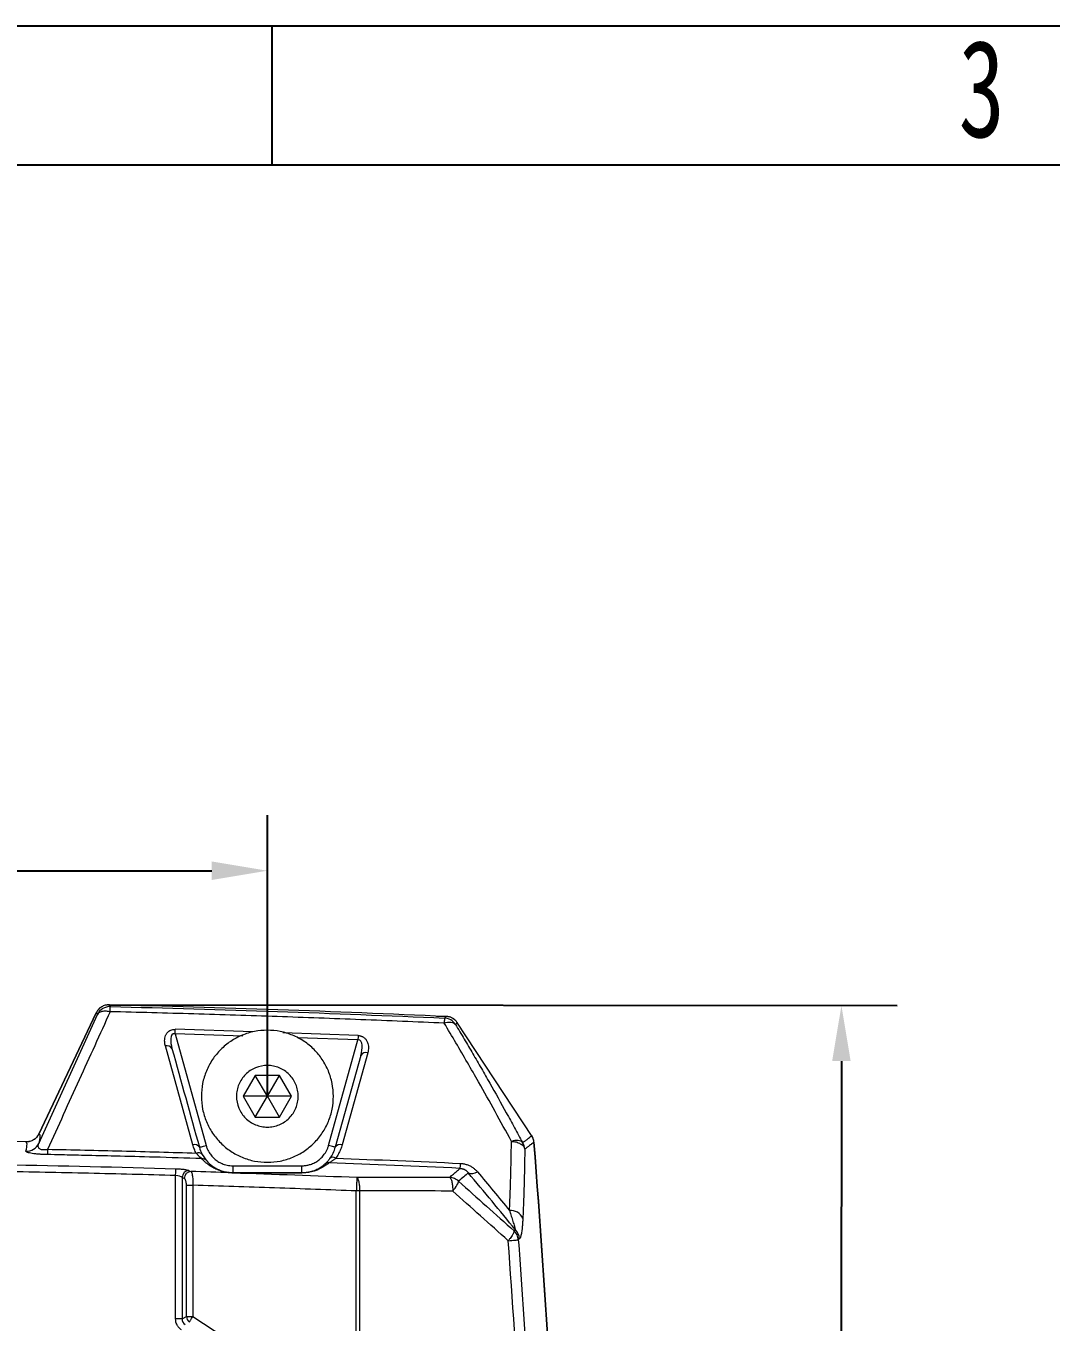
# Model space of a CAD drawing. Header units: millimetres. Extents: x 0 to 594, y 0 to 420.
# Drawn here: x 199.3 to 273.1, y 326.7 to 420 of the extents above; entities that cross this region are included whole.
import ezdxf

# ---------------------------------------------------------------- set-up
doc = ezdxf.new("R2010")
doc.units = ezdxf.units.MM
doc.header["$LTSCALE"] = 2
doc.header["$PDSIZE"] = -1
doc.layers.add('图框', color=7, linetype='Continuous')
doc.styles.add('SLDTEXTSTYLE4', font='TXT', dxfattribs={"width": 0.7})
doc.dimstyles.new('ISO-25', dxfattribs={"dimtxt": 2.5, "dimasz": 2.5, "dimexe": 1.25, "dimexo": 0.625, "dimtad": 1, "dimtxsty": 'Standard', "dimcen": 2.5, "dimadec": 0, "dimazin": 0, "dimtfac": 1, "dimtmove": 0, "dimatfit": 3, "dimfxl": 1, "dimarcsym": 0})

# ---------------------------------------------------------------- blocks, each defined once
blk = doc.blocks.new('*D61')
at = {"color": 0, "lineweight": -2, "transparency": 16777216}
for p, q in [((135.322, 342.982), (135.322, 363.211)), ((216.688, 342.982), (216.688, 363.211)), ((139.322, 359.211), (212.688, 359.211))]:
    blk.add_line(p, q, dxfattribs=at)
at = {"color": 0, "transparency": 16777216}
for points in [[(139.322, 359.878), (139.322, 358.544), (135.322, 359.211)], [(212.688, 359.878), (212.688, 358.544), (216.688, 359.211)]]:
    blk.add_solid(points, dxfattribs=at)
at = {"layer": 'Defpoints', "color": 0, "transparency": 16777216}
for p in [(216.688, 359.211), (135.322, 342.982), (216.688, 342.982)]:
    blk.add_point(p, dxfattribs=at)
at = {"color": 0, "transparency": 16777216, "insert": (176.005, 365.759), "char_height": 6, "attachment_point": 5}
blk.add_mtext('81,37', dxfattribs=at)
blk = doc.blocks.new('*D64')
at = {"color": 0, "lineweight": -2, "transparency": 16777216}
for p, q in [((205.32, 349.563), (261.995, 349.507)), ((257.991, 345.511), (257.916, 269.428)), ((257.829, 180.249), (257.904, 256.332)), ((205.151, 176.3), (261.825, 176.245))]:
    blk.add_line(p, q, dxfattribs=at)
at = {"color": 0, "transparency": 16777216}
for points in [[(257.324, 345.512), (258.657, 345.511), (257.995, 349.511)], [(257.163, 180.25), (258.496, 180.248), (257.825, 176.249)]]:
    blk.add_solid(points, dxfattribs=at)
at = {"layer": 'Defpoints', "color": 0, "transparency": 16777216}
for p in [(205.32, 349.563), (205.151, 176.3), (257.825, 176.249)]:
    blk.add_point(p, dxfattribs=at)
at = {"color": 0, "transparency": 16777216, "insert": (257.91, 262.88), "char_height": 6, "attachment_point": 5}
blk.add_mtext('173,26', dxfattribs=at)

msp = doc.modelspace()

# ---------------------------------------------------------------- linework, layer by layer
at = {"color": 7, "linetype": 'Continuous', "lineweight": 15}
for p, q in [((200.239, 340.266), (204.375, 348.994)), ((204.375, 348.993), (200.239, 340.266)), ((200.244, 339.596), (204.46, 348.866)), ((205.32, 349.563), (205.151, 349.557)), ((205.304, 349.566), (205.995, 349.542)), ((205.313, 349.55), (205.314, 349.548)), ((228.865, 348.752), (229.564, 348.728)), ((235.74, 340.098), (230.327, 348.326)), ((230.359, 348.277), (230.341, 348.262)), ((210.048, 347.484), (212.281, 339.446)), ((221.095, 339.446), (223.205, 347.037)), ((211.327, 339.496), (209.352, 346.6)), ((223.909, 346.106), (222.071, 339.495)), ((223.414, 345.923), (221.577, 339.313)), ((215.822, 344.482), (214.956, 342.982)), ((217.554, 344.482), (215.822, 344.482)), ((216.688, 342.982), (215.822, 344.482)), ((216.688, 342.982), (217.554, 344.482)), ((218.42, 342.982), (217.554, 344.482)), ((214.956, 342.982), (215.822, 341.482)), ((216.688, 342.982), (214.956, 342.982)), ((215.822, 341.482), (216.688, 342.982)), ((217.554, 341.482), (216.688, 342.982)), ((218.42, 342.982), (216.688, 342.982)), ((217.554, 341.482), (218.42, 342.982)), ((215.822, 341.482), (217.554, 341.482)), ((199.331, 339.662), (199.316, 339.694)), ((199.462, 339.702), (199.351, 339.684)), ((214.208, 337.982), (214.208, 337.482)), ((214.208, 337.982), (219.168, 337.982)), ((219.168, 337.482), (219.168, 337.982)), ((210.086, 326.962), (210.086, 337.277)), ((210.556, 337.147), (210.556, 326.962)), ((210.71, 337.075), (210.556, 337.147)), ((214.224, 337.475), (214.202, 337.475)), ((210.862, 327.128), (210.862, 336.577)), ((210.862, 336.577), (211.332, 336.577)), ((211.332, 336.577), (211.332, 327.128)), ((223.089, 189.689), (223.089, 336.168)), ((223.347, 336.168), (223.089, 336.168)), ((223.347, 189.689), (223.347, 336.168)), ((210.556, 326.962), (210.086, 326.962)), ((210.556, 326.962), (210.862, 327.128)), ((210.862, 327.128), (211.332, 327.128)), ((211.332, 327.128), (217.035, 323.406))]:
    msp.add_line(p, q, dxfattribs=at)
at = {"color": 8, "linetype": 'Continuous', "lineweight": 15}
for p, q in [((205.314, 349.548), (205.388, 349.437)), ((229.428, 348.607), (229.55, 348.711)), ((230.341, 348.262), (230.218, 348.157)), ((214.921, 347.318), (210.048, 347.484)), ((215.634, 347.611), (210.057, 347.801)), ((223.217, 347.354), (217.792, 347.538)), ((223.205, 347.037), (218.863, 347.184))]:
    msp.add_line(p, q, dxfattribs=at)
at = {"color": 7, "linetype": 'Continuous', "lineweight": 15, "flags": 128}
for points in [[(210.048, 347.484), (210.049, 347.526), (210.05, 347.569), (210.051, 347.611), (210.052, 347.652), (210.054, 347.692), (210.055, 347.73), (210.056, 347.766), (210.057, 347.801)], [(223.217, 347.354), (223.216, 347.32), (223.215, 347.283), (223.213, 347.245), (223.212, 347.205), (223.21, 347.164), (223.208, 347.122), (223.207, 347.08), (223.205, 347.037)], [(211.8, 339.313), (211.809, 339.315), (211.836, 339.323), (211.881, 339.335), (211.941, 339.352), (212.014, 339.372), (212.097, 339.395), (212.187, 339.42), (212.281, 339.446)], [(221.577, 339.313), (221.568, 339.315), (221.54, 339.323), (221.496, 339.335), (221.436, 339.352), (221.363, 339.372), (221.28, 339.395), (221.189, 339.42), (221.095, 339.446)], [(210.086, 337.277), (210.089, 337.365), (210.091, 337.45), (210.093, 337.53), (210.095, 337.602), (210.097, 337.664), (210.099, 337.714), (210.1, 337.75), (210.1, 337.771)], [(230.56, 338.155), (230.557, 338.083), (230.554, 338.018), (230.551, 337.96), (230.549, 337.91), (230.547, 337.868), (230.545, 337.835), (230.544, 337.811), (230.544, 337.795)]]:
    msp.add_lwpolyline(points, dxfattribs=at)
at = {"color": 7, "linetype": 'Continuous', "lineweight": 15}
for centre, radius, start, end in [((209.478, 346.223), 0.398, 29.27994, 108.4058), ((223.77, 345.721), 0.409, 70.12897, 150.46448), ((199.344, 340.026), 0.998, 268.68339, 334.44476), ((211.453, 339.118), 0.398, 29.28258, 108.36163), ((221.932, 339.111), 0.408, 70.15317, 150.47481), ((235.269, 338.425), 34.412, 178.79878, 179.3979), ((211.741, 338.555), 0.359, 41.97942, 117.10232), ((221.412, 338.245), 0.346, 56.06732, 130.08128), ((211.071, 337.126), 0.515, 93.40687, 177.67381), ((211.957, 338.011), 0.492, 41.26727, 89.00211), ((221.102, 337.701), 0.49, 86.98084, 130.23524), ((211.225, 337.053), 0.516, 93.44238, 177.60357), ((214.067, 337.469), 0.0174, 91.23899, 138.4272), ((214.188, 337.465), 0.0174, 37.98677, 85.03737), ((214.207, 337.457), 0.0247, 46.93431, 87.58147), ((219.168, 337.45), 0.0317, 53.7669, 88.57981), ((231.398, 338.18), 0.752, 250.25, 302.55442), ((234.181, 333.787), 0.981, 25.10178, 94.02038), ((233.828, 332.645), 1.014, 5.13673, 45.62199)]:
    msp.add_arc(centre, radius, start, end, dxfattribs=at)
for points, knots in [([(205.379, 349.07), (204.635, 347.435), (203.13, 344.127), (201.626, 340.819), (200.865, 339.146)], [0, 0, 0, 0, 0.49437, 1, 1, 1, 1]), ([(205.164, 349.548), (205.115, 349.544), (204.97, 349.533), (204.748, 349.425), (204.52, 349.244), (204.424, 349.077), (204.375, 348.993)], [0, 0, 0, 0, 0.1459, 0.430501, 0.71518, 1, 1, 1, 1]), ([(204.46, 348.866), (204.458, 348.88), (204.455, 348.906), (204.445, 348.938), (204.433, 348.963), (204.417, 348.98), (204.398, 348.991), (204.383, 348.993), (204.375, 348.993)], [0, 0, 0, 0, 0.166719, 0.333404, 0.500066, 0.666713, 0.833354, 1, 1, 1, 1]), ([(205.388, 349.437), (205.206, 349.441), (205.007, 349.392), (204.671, 349.185), (204.538, 349.03), (204.46, 348.866)], [0, 0, 0, 0, 0.5, 0.5, 1, 1, 1, 1]), ([(204.46, 348.866), (204.487, 348.92), (204.53, 348.97), (204.647, 349.053), (204.722, 349.084), (204.892, 349.123), (204.988, 349.129), (205.184, 349.117), (205.284, 349.098), (205.379, 349.072)], [0, 0, 0, 0, 0.25, 0.25, 0.5, 0.5, 0.75, 0.75, 1, 1, 1, 1]), ([(205.304, 349.566), (205.208, 349.56), (205.015, 349.549), (204.751, 349.427), (204.559, 349.282), (204.486, 349.163), (204.464, 349.126)], [0, 0, 0, 0, 0.289923, 0.579381, 0.869462, 1, 1, 1, 1]), ([(229.551, 348.725), (225.514, 348.895), (217.438, 349.236), (209.357, 349.453), (205.315, 349.562)], [0, 0, 0, 0, 0.499746, 1, 1, 1, 1]), ([(205.379, 349.072), (205.381, 349.177), (205.384, 349.269), (205.387, 349.396), (205.388, 349.431), (205.388, 349.437)], [0, 0, 0, 0, 0.5, 0.5, 1, 1, 1, 1]), ([(229.412, 348.241), (228.411, 348.285), (226.409, 348.372), (223.405, 348.493), (220.401, 348.607), (216.397, 348.75), (211.39, 348.912), (207.383, 349.017), (205.379, 349.07)], [0, 0, 0, 0, 0.125003, 0.250007, 0.375008, 0.5, 0.749885, 1, 1, 1, 1]), ([(229.428, 348.607), (229.428, 348.601), (229.427, 348.567), (229.421, 348.439), (229.417, 348.348), (229.412, 348.242)], [0, 0, 0, 0, 0.5, 0.5, 1, 1, 1, 1]), ([(229.412, 348.242), (229.575, 348.299), (229.751, 348.326), (230.042, 348.295), (230.155, 348.237), (230.218, 348.157)], [0, 0, 0, 0, 0.5, 0.5, 1, 1, 1, 1]), ([(234.249, 339.739), (233.86, 340.452), (233.082, 341.879), (232.028, 343.771), (231.082, 345.418), (230.257, 346.829), (229.695, 347.769), (229.412, 348.241)], [0, 0, 0, 0, 0.250002, 0.5, 0.665325, 0.831991, 1, 1, 1, 1]), ([(230.218, 348.157), (230.135, 348.284), (230.016, 348.398), (229.738, 348.556), (229.58, 348.6), (229.428, 348.607)], [0, 0, 0, 0, 0.5, 0.5, 1, 1, 1, 1]), ([(230.355, 348.278), (230.337, 348.304), (230.301, 348.356), (230.238, 348.426), (230.17, 348.491), (230.095, 348.548), (229.997, 348.61), (229.873, 348.669), (229.721, 348.714), (229.616, 348.723), (229.564, 348.728)], [0, 0, 0, 0, 0.1003791, 0.1996498, 0.2987088, 0.3984582, 0.4997818, 0.666566, 0.8318804, 1, 1, 1, 1]), ([(230.357, 348.276), (230.31, 348.338), (230.214, 348.463), (230.02, 348.603), (229.8, 348.699), (229.643, 348.716), (229.566, 348.725)], [0, 0, 0, 0, 0.246488, 0.500005, 0.753525, 1, 1, 1, 1]), ([(230.218, 348.157), (230.429, 347.804), (230.851, 347.099), (231.473, 346.04), (232.086, 344.983), (232.894, 343.569), (233.686, 342.151), (234.465, 340.722), (234.855, 340.007), (235.049, 339.649)], [0, 0, 0, 0, 0.125654, 0.250876, 0.375659, 0.499999, 0.749997, 0.875076, 1, 1, 1, 1]), ([(209.352, 346.597), (209.341, 346.639), (209.32, 346.723), (209.302, 346.849), (209.294, 346.997), (209.307, 347.164), (209.358, 347.352), (209.449, 347.526), (209.584, 347.661), (209.736, 347.747), (209.865, 347.783), (209.974, 347.797), (210.029, 347.797), (210.057, 347.797)], [0, 0, 0, 0, 0.085587, 0.168444, 0.248979, 0.378222, 0.498204, 0.629859, 0.748055, 0.832791, 0.915723, 0.9575, 1, 1, 1, 1]), ([(210.048, 347.484), (209.852, 347.54), (209.754, 347.359), (209.715, 346.917), (209.757, 346.661), (209.825, 346.417)], [0, 0, 0, 0, 0.5, 0.5, 1, 1, 1, 1]), ([(211.938, 342.982), (211.938, 343.296), (211.969, 343.604), (212.09, 344.211), (212.181, 344.513), (212.419, 345.088), (212.565, 345.361), (212.91, 345.877), (213.111, 346.122), (213.549, 346.56), (213.788, 346.757), (214.307, 347.104), (214.584, 347.252), (215.155, 347.488), (215.455, 347.58), (216.068, 347.702), (216.376, 347.732), (216.996, 347.732), (217.31, 347.701), (217.919, 347.58), (218.216, 347.491), (218.791, 347.253), (219.069, 347.104), (219.584, 346.76), (219.824, 346.564), (220.267, 346.121), (220.464, 345.88), (220.808, 345.366), (220.957, 345.089), (221.196, 344.513), (221.285, 344.217), (221.407, 343.608), (221.438, 343.294), (221.438, 342.674), (221.408, 342.366), (221.287, 341.753), (221.196, 341.453), (220.96, 340.881), (220.813, 340.606), (220.466, 340.085), (220.269, 339.846), (219.832, 339.407), (219.588, 339.207), (219.071, 338.861), (218.798, 338.715), (218.224, 338.476), (217.922, 338.385), (217.315, 338.263), (217.006, 338.232), (216.38, 338.232), (216.07, 338.262), (215.463, 338.382), (215.162, 338.473), (214.586, 338.711), (214.313, 338.857), (213.796, 339.201), (213.552, 339.401), (213.113, 339.84), (212.916, 340.079), (212.569, 340.597), (212.421, 340.874), (212.183, 341.445), (212.092, 341.743), (211.969, 342.358), (211.938, 342.668), (211.938, 342.982)], [0, 0, 0, 0, 0.03125, 0.03125, 0.0625, 0.0625, 0.09375, 0.09375, 0.125, 0.125, 0.15625, 0.15625, 0.1875, 0.1875, 0.21875, 0.21875, 0.25, 0.25, 0.28125, 0.28125, 0.3125, 0.3125, 0.34375, 0.34375, 0.375, 0.375, 0.40625, 0.40625, 0.4375, 0.4375, 0.46875, 0.46875, 0.5, 0.5, 0.53125, 0.53125, 0.5625, 0.5625, 0.59375, 0.59375, 0.625, 0.625, 0.65625, 0.65625, 0.6875, 0.6875, 0.71875, 0.71875, 0.75, 0.75, 0.78125, 0.78125, 0.8125, 0.8125, 0.84375, 0.84375, 0.875, 0.875, 0.90625, 0.90625, 0.9375, 0.9375, 0.96875, 0.96875, 1, 1, 1, 1]), ([(223.414, 345.923), (223.482, 346.167), (223.523, 346.424), (223.487, 346.873), (223.395, 347.07), (223.205, 347.037)], [0, 0, 0, 0, 0.5, 0.5, 1, 1, 1, 1]), ([(223.217, 347.351), (223.245, 347.35), (223.3, 347.346), (223.38, 347.331), (223.456, 347.308), (223.528, 347.277), (223.596, 347.239), (223.696, 347.167), (223.811, 347.043), (223.901, 346.865), (223.952, 346.674), (223.967, 346.484), (223.954, 346.291), (223.924, 346.167), (223.908, 346.103)], [0, 0, 0, 0, 0.042307, 0.083479, 0.124224, 0.165268, 0.207322, 0.251049, 0.369592, 0.500987, 0.621371, 0.750162, 0.872948, 1, 1, 1, 1]), ([(214.468, 342.982), (214.468, 343.129), (214.483, 343.273), (214.539, 343.557), (214.582, 343.698), (214.693, 343.966), (214.761, 344.094), (214.922, 344.335), (215.016, 344.449), (215.324, 344.757), (215.571, 344.922), (216.105, 345.144), (216.398, 345.202), (216.832, 345.202), (216.979, 345.188), (217.264, 345.131), (217.402, 345.089), (217.671, 344.978), (217.801, 344.909), (218.041, 344.748), (218.154, 344.656), (218.361, 344.449), (218.453, 344.337), (218.614, 344.096), (218.683, 343.967), (218.795, 343.698), (218.837, 343.559), (218.894, 343.275), (218.908, 343.128), (218.908, 342.838), (218.894, 342.694), (218.838, 342.408), (218.795, 342.267), (218.629, 341.867), (218.464, 341.619), (218.157, 341.311), (218.043, 341.217), (217.802, 341.056), (217.674, 340.988), (217.406, 340.876), (217.265, 340.833), (216.981, 340.777), (216.837, 340.762), (216.544, 340.762), (216.399, 340.776), (216.116, 340.832), (215.975, 340.875), (215.706, 340.986), (215.578, 341.054), (215.337, 341.215), (215.222, 341.309), (215.017, 341.513), (214.925, 341.625), (214.763, 341.867), (214.694, 341.997), (214.527, 342.397), (214.468, 342.689), (214.468, 342.982)], [0, 0, 0, 0, 0.03125, 0.03125, 0.0625, 0.0625, 0.09375, 0.09375, 0.125, 0.125, 0.1875, 0.1875, 0.25, 0.25, 0.28125, 0.28125, 0.3125, 0.3125, 0.34375, 0.34375, 0.375, 0.375, 0.40625, 0.40625, 0.4375, 0.4375, 0.46875, 0.46875, 0.5, 0.5, 0.53125, 0.53125, 0.5625, 0.5625, 0.625, 0.625, 0.65625, 0.65625, 0.6875, 0.6875, 0.71875, 0.71875, 0.75, 0.75, 0.78125, 0.78125, 0.8125, 0.8125, 0.84375, 0.84375, 0.875, 0.875, 0.90625, 0.90625, 0.9375, 0.9375, 1, 1, 1, 1]), ([(200.185, 340.185), (200.153, 340.13), (200.071, 339.994), (199.867, 339.834), (199.604, 339.713), (199.413, 339.701), (199.317, 339.695)], [0, 0, 0, 0, 0.180957, 0.454171, 0.727234, 1, 1, 1, 1]), ([(200.239, 340.266), (200.191, 340.182), (200.094, 340.016), (199.867, 339.835), (199.649, 339.728), (199.508, 339.716), (199.461, 339.712)], [0, 0, 0, 0, 0.287493, 0.573824, 0.860286, 1, 1, 1, 1]), ([(200.865, 339.146), (200.839, 339.141), (200.756, 339.126), (200.626, 339.115), (200.493, 339.124), (200.386, 339.15), (200.304, 339.194), (200.249, 339.249), (200.214, 339.312), (200.189, 339.426), (200.221, 339.524), (200.244, 339.596)], [0, 0, 0, 0, 0.0438761, 0.1438928, 0.213893, 0.2872865, 0.3824489, 0.4743048, 0.5724719, 0.6838992, 1, 1, 1, 1]), ([(200.239, 340.266), (200.248, 340.265), (200.265, 340.263), (200.285, 340.248), (200.301, 340.225), (200.312, 340.192), (200.319, 340.15), (200.322, 340.099), (200.32, 340.038), (200.314, 339.969), (200.303, 339.89), (200.288, 339.801), (200.269, 339.704), (200.253, 339.632), (200.244, 339.596)], [0, 0, 0, 0, 0.0834002, 0.1667666, 0.2501057, 0.3334239, 0.4167279, 0.500024, 0.5833187, 0.6666187, 0.7499303, 0.83326, 0.9166144, 1, 1, 1, 1]), ([(211.577, 338.87), (211.552, 338.92), (211.5, 339.02), (211.433, 339.174), (211.374, 339.331), (211.343, 339.438), (211.327, 339.491)], [0, 0, 0, 0, 0.24697, 0.495598, 0.746431, 1, 1, 1, 1]), ([(222.071, 339.493), (222.054, 339.435), (222.02, 339.321), (221.956, 339.153), (221.884, 338.99), (221.801, 338.832), (221.709, 338.678), (221.64, 338.579), (221.605, 338.529)], [0, 0, 0, 0, 0.171262, 0.340146, 0.507047, 0.672374, 0.836549, 1, 1, 1, 1]), ([(234.113, 334.766), (234.13, 335.18), (234.164, 336.008), (234.203, 337.251), (234.233, 338.495), (234.243, 339.324), (234.249, 339.739)], [0, 0, 0, 0, 0.249976, 0.499962, 0.749966, 1, 1, 1, 1]), ([(235.049, 339.649), (234.981, 339.724), (234.867, 339.779), (234.579, 339.811), (234.408, 339.788), (234.249, 339.739)], [0, 0, 0, 0, 0.5, 0.5, 1, 1, 1, 1]), ([(234.249, 339.739), (234.357, 339.736), (234.471, 339.721), (234.692, 339.665), (234.798, 339.624), (234.98, 339.518), (235.055, 339.455), (235.163, 339.32), (235.195, 339.25), (235.209, 339.182)], [0, 0, 0, 0, 0.25, 0.25, 0.5, 0.5, 0.75, 0.75, 1, 1, 1, 1]), ([(235.049, 339.649), (235.064, 339.658), (235.098, 339.677), (235.15, 339.712), (235.211, 339.758), (235.275, 339.809), (235.34, 339.86), (235.438, 339.937), (235.536, 340.014), (235.62, 340.08), (235.671, 340.119), (235.702, 340.144), (235.706, 340.147), (235.707, 340.148)], [0, 0, 0, 0, 0.0346348, 0.0763069, 0.1250209, 0.1875085, 0.2500196, 0.3141375, 0.5000215, 0.6267176, 0.752382, 0.8768695, 1, 1, 1, 1]), ([(235.869, 339.675), (235.868, 339.675), (235.867, 339.674), (235.857, 339.666), (235.841, 339.654), (235.817, 339.635), (235.787, 339.612), (235.75, 339.583), (235.695, 339.541), (235.615, 339.479), (235.521, 339.406), (235.436, 339.34), (235.362, 339.282), (235.286, 339.226), (235.231, 339.194), (235.209, 339.182)], [0, 0, 0, 0, 0.071355, 0.142734, 0.214138, 0.285565, 0.357016, 0.42849, 0.499987, 0.624978, 0.749987, 0.810761, 0.874984, 0.949338, 1, 1, 1, 1]), ([(235.87, 339.673), (235.867, 339.707), (235.859, 339.774), (235.836, 339.872), (235.804, 339.967), (235.762, 340.059), (235.726, 340.117), (235.708, 340.146)], [0, 0, 0, 0, 0.202069, 0.401023, 0.598934, 0.797903, 1, 1, 1, 1]), ([(200.859, 338.786), (200.818, 338.787), (200.736, 338.789), (200.615, 338.793), (200.498, 338.798), (200.385, 338.804), (200.275, 338.811), (200.1, 338.824), (199.874, 338.847), (199.651, 338.882), (199.486, 338.919), (199.383, 338.956), (199.324, 338.993), (199.322, 339.016), (199.321, 339.028)], [0, 0, 0, 0, 0.0431458, 0.085328, 0.1268453, 0.1680106, 0.2091452, 0.2505707, 0.3729065, 0.5006684, 0.6215603, 0.7503036, 0.872095, 1, 1, 1, 1]), ([(211.966, 338.502), (210.828, 338.536), (208.752, 338.597), (205.934, 338.67), (203.713, 338.724), (202.087, 338.76), (201.202, 338.779), (200.859, 338.786)], [0, 0, 0, 0, 0.307332, 0.560985, 0.760975, 0.907311, 1, 1, 1, 1]), ([(211.578, 338.874), (210.685, 338.901), (208.9, 338.953), (206.222, 339.023), (203.543, 339.088), (201.758, 339.127), (200.865, 339.146)], [0, 0, 0, 0, 0.249994, 0.5, 0.749974, 1, 1, 1, 1]), ([(211.966, 338.503), (211.961, 338.506), (211.952, 338.513), (211.928, 338.531), (211.897, 338.557), (211.857, 338.59), (211.811, 338.631), (211.757, 338.681), (211.689, 338.748), (211.627, 338.815), (211.588, 338.863), (211.578, 338.874)], [0, 0, 0, 0, 0.0848204, 0.1768558, 0.2766527, 0.3845487, 0.500706, 0.6121898, 0.7501842, 0.9368483, 1, 1, 1, 1]), ([(212.281, 339.446), (212.293, 339.406), (212.317, 339.325), (212.363, 339.207), (212.415, 339.092), (212.475, 338.981), (212.578, 338.815), (212.743, 338.606), (212.992, 338.382), (213.275, 338.202), (213.546, 338.088), (213.789, 338.023), (213.997, 337.988), (214.138, 337.984), (214.208, 337.982)], [0, 0, 0, 0, 0.048836, 0.097395, 0.145872, 0.194463, 0.243363, 0.371597, 0.500034, 0.628268, 0.756706, 0.837911, 0.918706, 1, 1, 1, 1]), ([(219.168, 337.982), (219.211, 337.983), (219.295, 337.984), (219.421, 337.997), (219.545, 338.016), (219.669, 338.044), (219.856, 338.099), (220.102, 338.202), (220.384, 338.382), (220.633, 338.606), (220.816, 338.837), (220.944, 339.053), (221.033, 339.245), (221.074, 339.379), (221.095, 339.446)], [0, 0, 0, 0, 0.048836, 0.097395, 0.145872, 0.194463, 0.243363, 0.371597, 0.500034, 0.628268, 0.756706, 0.837911, 0.918706, 1, 1, 1, 1]), ([(235.209, 339.182), (235.203, 338.759), (235.191, 337.92), (235.161, 336.668), (235.121, 335.43), (235.086, 334.611), (235.069, 334.203)], [0, 0, 0, 0, 0.2543571, 0.5058125, 0.7543616, 1, 1, 1, 1]), ([(210.1, 337.771), (210.134, 337.77), (210.203, 337.768), (210.304, 337.762), (210.419, 337.754), (210.546, 337.743), (210.678, 337.727), (210.796, 337.708), (210.897, 337.687), (210.982, 337.665), (211.021, 337.649), (211.04, 337.641)], [0, 0, 0, 0, 0.08325, 0.166258, 0.249924, 0.374313, 0.499687, 0.624, 0.749416, 0.874498, 1, 1, 1, 1]), ([(214.054, 337.48), (214.03, 337.482), (213.982, 337.485), (213.912, 337.491), (213.843, 337.499), (213.777, 337.507), (213.712, 337.518), (213.619, 337.535), (213.5, 337.562), (213.335, 337.608), (213.154, 337.671), (212.984, 337.742), (212.834, 337.816), (212.665, 337.909), (212.495, 338.022), (212.324, 338.152), (212.185, 338.273), (212.065, 338.391), (212, 338.464), (211.966, 338.502)], [0, 0, 0, 0, 0.009572, 0.019272, 0.02924, 0.039606, 0.050488, 0.061985, 0.090367, 0.126283, 0.183761, 0.251494, 0.311925, 0.376576, 0.501473, 0.621912, 0.750564, 0.868436, 1, 1, 1, 1]), ([(212.327, 338.335), (212.43, 338.218), (212.559, 338.086), (212.87, 337.866), (212.993, 337.788), (213.257, 337.668), (213.357, 337.627), (213.626, 337.547), (213.788, 337.502), (214.066, 337.486)], [0, 0, 0, 0, 0.5, 0.5, 0.75, 0.75, 0.875, 0.875, 1, 1, 1, 1]), ([(219.168, 337.482), (219.398, 337.482), (219.541, 337.507), (219.781, 337.555), (219.872, 337.582), (220.117, 337.663), (220.235, 337.718), (220.54, 337.879), (220.675, 337.982), (220.785, 338.075)], [0, 0, 0, 0, 0.125, 0.125, 0.25, 0.25, 0.5, 0.5, 1, 1, 1, 1]), ([(221.127, 338.19), (221.103, 338.17), (221.056, 338.131), (220.98, 338.072), (220.884, 338.001), (220.76, 337.92), (220.591, 337.824), (220.427, 337.742), (220.267, 337.677), (220.127, 337.626), (219.971, 337.579), (219.807, 337.54), (219.66, 337.512), (219.541, 337.495), (219.425, 337.484), (219.309, 337.477), (219.227, 337.476), (219.186, 337.476)], [0, 0, 0, 0, 0.089112, 0.17225, 0.24943, 0.378011, 0.498488, 0.623385, 0.688015, 0.748477, 0.81594, 0.873581, 0.908991, 0.937613, 0.95999, 0.980542, 1, 1, 1, 1]), ([(221.189, 338.51), (221.172, 338.487), (221.136, 338.44), (221.084, 338.376), (221.032, 338.316), (220.982, 338.262), (220.925, 338.204), (220.867, 338.148), (220.813, 338.099), (220.795, 338.083), (220.785, 338.075)], [0, 0, 0, 0, 0.09652, 0.195153, 0.295519, 0.397278, 0.500151, 0.664032, 0.83026, 1, 1, 1, 1]), ([(221.605, 338.532), (221.581, 338.511), (221.533, 338.467), (221.46, 338.409), (221.388, 338.356), (221.317, 338.306), (221.249, 338.262), (221.193, 338.227), (221.15, 338.203), (221.135, 338.194), (221.127, 338.19)], [0, 0, 0, 0, 0.124278, 0.250412, 0.378665, 0.500313, 0.64613, 0.777485, 0.895033, 1, 1, 1, 1]), ([(229.81, 337.15), (229.856, 337.19), (229.948, 337.271), (230.079, 337.386), (230.204, 337.496), (230.323, 337.601), (230.437, 337.702), (230.508, 337.764), (230.544, 337.795)], [0, 0, 0, 0, 0.166847, 0.333617, 0.500313, 0.66694, 0.833501, 1, 1, 1, 1]), ([(230.544, 337.795), (230.567, 337.794), (230.614, 337.791), (230.682, 337.78), (230.748, 337.763), (230.81, 337.741), (230.869, 337.714), (230.92, 337.685), (230.984, 337.642), (231.049, 337.587), (231.106, 337.525), (231.133, 337.487), (231.144, 337.473)], [0, 0, 0, 0, 0.0837052, 0.1652285, 0.2463614, 0.3286104, 0.4131408, 0.5007747, 0.5711646, 0.7503252, 0.9023416, 1, 1, 1, 1]), ([(230.56, 338.155), (230.602, 338.152), (230.685, 338.146), (230.809, 338.127), (230.929, 338.101), (231.047, 338.065), (231.162, 338.021), (231.307, 337.954), (231.473, 337.854), (231.652, 337.712), (231.751, 337.602), (231.802, 337.546)], [0, 0, 0, 0, 0.083346, 0.165797, 0.248026, 0.330711, 0.414517, 0.500086, 0.660802, 0.826338, 1, 1, 1, 1]), ([(210.086, 337.277), (209.042, 337.306), (206.955, 337.364), (203.823, 337.441), (200.691, 337.511), (198.603, 337.551), (197.559, 337.57)], [0, 0, 0, 0, 0.2499605, 0.4999462, 0.7499588, 1, 1, 1, 1]), ([(210.862, 336.577), (210.862, 336.597), (210.862, 336.637), (210.858, 336.697), (210.85, 336.764), (210.837, 336.836), (210.818, 336.908), (210.795, 336.97), (210.769, 337.019), (210.74, 337.056), (210.72, 337.069), (210.709, 337.075)], [0, 0, 0, 0, 0.082671, 0.16558, 0.250072, 0.373044, 0.499958, 0.622967, 0.749896, 0.873947, 1, 1, 1, 1]), ([(211.194, 337.568), (211.199, 337.563), (211.209, 337.552), (211.223, 337.527), (211.238, 337.494), (211.257, 337.441), (211.278, 337.357), (211.299, 337.23), (211.316, 337.081), (211.327, 336.915), (211.333, 336.745), (211.333, 336.632), (211.332, 336.577)], [0, 0, 0, 0, 0.060268, 0.122175, 0.185555, 0.250213, 0.373861, 0.500103, 0.632106, 0.760549, 0.88363, 1, 1, 1, 1]), ([(214.202, 337.475), (214.186, 337.475), (214.153, 337.475), (214.102, 337.477), (214.07, 337.479), (214.054, 337.48)], [0, 0, 0, 0, 0.335813, 0.664757, 1, 1, 1, 1]), ([(219.186, 337.476), (218.862, 337.476), (218.211, 337.476), (217.228, 337.476), (216.235, 337.476), (215.233, 337.475), (214.561, 337.475), (214.224, 337.475)], [0, 0, 0, 0, 0.196796, 0.395184, 0.595174, 0.796776, 1, 1, 1, 1]), ([(223.128, 337.155), (223.127, 337.138), (223.126, 337.102), (223.121, 336.988), (223.118, 336.909), (223.111, 336.723), (223.106, 336.615), (223.097, 336.391), (223.093, 336.276), (223.089, 336.168)], [0, 0, 0, 0, 0.25, 0.25, 0.5, 0.5, 0.75, 0.75, 1, 1, 1, 1]), ([(223.347, 336.168), (223.347, 336.276), (223.342, 336.391), (223.321, 336.614), (223.305, 336.722), (223.263, 336.908), (223.238, 336.986), (223.184, 337.101), (223.155, 337.137), (223.128, 337.155)], [0, 0, 0, 0, 0.25, 0.25, 0.5, 0.5, 0.75, 0.75, 1, 1, 1, 1]), ([(229.81, 337.15), (229.838, 337.133), (229.866, 337.098), (229.92, 336.984), (229.945, 336.906), (229.985, 336.719), (230.001, 336.61), (230.021, 336.386), (230.025, 336.27), (230.024, 336.162)], [0, 0, 0, 0, 0.25, 0.25, 0.5, 0.5, 0.75, 0.75, 1, 1, 1, 1]), ([(230.447, 336.863), (230.363, 336.945), (230.263, 337.014), (230.043, 337.113), (229.925, 337.142), (229.81, 337.15)], [0, 0, 0, 0, 0.5, 0.5, 1, 1, 1, 1]), ([(230.024, 336.162), (230.141, 336.303), (230.255, 336.457), (230.409, 336.712), (230.447, 336.81), (230.447, 336.863)], [0, 0, 0, 0, 0.5, 0.5, 1, 1, 1, 1]), ([(231.802, 337.546), (232.191, 337.083), (232.967, 336.16), (233.731, 335.23), (234.113, 334.766)], [0, 0, 0, 0, 0.500995, 1, 1, 1, 1]), ([(223.089, 336.168), (222.109, 336.206), (220.15, 336.283), (217.21, 336.388), (214.271, 336.487), (212.312, 336.547), (211.332, 336.577)], [0, 0, 0, 0, 0.250045, 0.500059, 0.750043, 1, 1, 1, 1]), ([(230.024, 336.162), (228.911, 336.167), (226.686, 336.177), (224.46, 336.171), (223.347, 336.168)], [0, 0, 0, 0, 0.500079, 1, 1, 1, 1]), ([(234.019, 332.589), (233.353, 333.186), (232.022, 334.379), (230.689, 335.568), (230.024, 336.162)], [0, 0, 0, 0, 0.501003, 1, 1, 1, 1]), ([(234.113, 334.766), (234.135, 334.695), (234.178, 334.555), (234.241, 334.354), (234.301, 334.161), (234.358, 333.975), (234.412, 333.798), (234.456, 333.649), (234.491, 333.53), (234.518, 333.438), (234.531, 333.392), (234.538, 333.37)], [0, 0, 0, 0, 0.127414, 0.253144, 0.377146, 0.499424, 0.625511, 0.748866, 0.836556, 0.920469, 1, 1, 1, 1]), ([(235.069, 334.203), (235.066, 334.143), (235.06, 334.023), (235.05, 333.852), (235.038, 333.692), (235.025, 333.542), (235.01, 333.402), (234.991, 333.254), (234.967, 333.104), (234.939, 332.963), (234.908, 332.855), (234.875, 332.775), (234.851, 332.749), (234.839, 332.735)], [0, 0, 0, 0, 0.0873067, 0.1725932, 0.2560033, 0.3376906, 0.4178187, 0.4965609, 0.6099232, 0.7160417, 0.815738, 0.9100013, 1, 1, 1, 1]), ([(234.444, 333.292), (234.443, 333.282), (234.443, 333.263), (234.434, 333.226), (234.419, 333.183), (234.397, 333.134), (234.368, 333.078), (234.323, 333), (234.254, 332.895), (234.151, 332.751), (234.065, 332.645), (234.019, 332.589)], [0, 0, 0, 0, 0.081168, 0.161742, 0.242924, 0.32581, 0.411349, 0.50032, 0.647611, 0.813838, 1, 1, 1, 1]), ([(234.745, 332.658), (234.734, 332.774), (234.703, 332.892), (234.599, 333.11), (234.527, 333.21), (234.444, 333.292)], [0, 0, 0, 0, 0.5, 0.5, 1, 1, 1, 1]), ([(234.019, 332.589), (234.193, 332.603), (234.369, 332.617), (234.632, 332.643), (234.716, 332.652), (234.745, 332.658)], [0, 0, 0, 0, 0.5, 0.5, 1, 1, 1, 1]), ([(234.745, 332.658), (234.814, 331.705), (234.953, 329.799), (235.15, 326.939), (235.34, 324.079), (235.52, 321.219), (235.692, 318.358), (235.855, 315.498), (236.009, 312.637), (236.155, 309.777), (236.245, 307.869), (236.29, 306.916)], [0, 0, 0, 0, 0.111173, 0.222334, 0.333482, 0.444616, 0.555732, 0.666831, 0.777909, 0.888966, 1, 1, 1, 1]), ([(210.512, 326.175), (210.486, 326.193), (210.435, 326.229), (210.365, 326.291), (210.302, 326.359), (210.246, 326.433), (210.187, 326.531), (210.132, 326.654), (210.093, 326.806), (210.088, 326.91), (210.086, 326.962)], [0, 0, 0, 0, 0.101644, 0.201487, 0.300515, 0.399742, 0.500172, 0.666464, 0.831512, 1, 1, 1, 1]), ([(211.076, 326.734), (211.08, 326.742), (211.091, 326.757), (211.113, 326.791), (211.141, 326.834), (211.181, 326.896), (211.245, 326.992), (211.3, 327.078), (211.332, 327.128)], [0, 0, 0, 0, 0.115867, 0.23731, 0.365386, 0.50081, 0.708222, 1, 1, 1, 1])]:
    msp.add_open_spline(points, degree=3, knots=knots, dxfattribs=at)
for points in [[(205.388, 349.437), (213.406, 349.241), (221.423, 348.964), (229.428, 348.607)], [(209.825, 346.417), (210.483, 344.049), (211.141, 341.681), (211.8, 339.313)], [(199.317, 339.695), (183.778, 339.999), (168.233, 340), (152.694, 339.695)], [(235.209, 339.182), (235.196, 339.346), (235.139, 339.511), (235.049, 339.649)], [(235.869, 339.675), (235.856, 339.841), (235.799, 340.009), (235.707, 340.148)], [(235.869, 339.675), (236.746, 328.349), (237.43, 316.99), (237.919, 305.619)], [(237.92, 305.62), (237.431, 316.98), (236.748, 328.331), (235.87, 339.673)], [(211.8, 339.313), (211.849, 339.136), (211.917, 338.963), (212.008, 338.795)], [(212.008, 338.795), (212.139, 338.552), (212.293, 338.374), (212.327, 338.335)], [(221.189, 338.51), (221.371, 338.759), (221.498, 339.029), (221.577, 339.313)], [(197.779, 338.061), (201.886, 337.985), (205.994, 337.889), (210.1, 337.771)], [(211.04, 337.641), (211.092, 337.617), (211.143, 337.593), (211.194, 337.568)], [(230.544, 337.795), (227.406, 337.939), (224.267, 338.071), (221.127, 338.19)], [(221.605, 338.529), (224.591, 338.416), (227.576, 338.291), (230.56, 338.155)], [(210.556, 337.147), (210.486, 337.212), (210.296, 337.265), (210.086, 337.277)], [(214.054, 337.48), (213.1, 337.511), (212.147, 337.54), (211.194, 337.568)], [(214.066, 337.486), (214.107, 337.484), (214.149, 337.482), (214.19, 337.482)], [(214.19, 337.482), (214.196, 337.482), (214.202, 337.482), (214.208, 337.482)], [(214.202, 337.475), (217.178, 337.38), (220.153, 337.273), (223.128, 337.155)], [(214.208, 337.482), (215.863, 337.482), (217.516, 337.482), (219.168, 337.482)], [(223.128, 337.155), (225.355, 337.163), (227.583, 337.162), (229.81, 337.15)], [(231.144, 337.473), (230.942, 337.296), (230.709, 337.092), (230.447, 336.863)], [(230.447, 336.863), (231.781, 335.675), (233.113, 334.484), (234.444, 333.292)], [(234.538, 333.37), (233.423, 334.746), (232.292, 336.114), (231.144, 337.473)], [(234.444, 333.292), (234.476, 333.318), (234.507, 333.344), (234.538, 333.37)], [(235.563, 306.872), (235.165, 315.453), (234.65, 324.025), (234.019, 332.589)], [(234.839, 332.735), (234.808, 332.71), (234.777, 332.684), (234.745, 332.658)], [(210.556, 326.962), (210.546, 326.798), (210.626, 326.65), (210.769, 326.569)], [(210.862, 327.128), (210.872, 326.976), (210.953, 326.826), (211.076, 326.734)]]:
    msp.add_open_spline(points, degree=3, dxfattribs=at)
at = {"color": 8, "linetype": 'Continuous', "lineweight": 15}
msp.add_open_spline([(199.321, 339.029), (199.361, 339.225), (199.434, 339.581), (199.363, 339.637), (199.331, 339.662)], degree=3, knots=[0, 0, 0, 0, 0.552582, 1, 1, 1, 1], dxfattribs=at)
at = {"layer": '图框'}
for p, q in [((0, 420), (594, 420)), ((217, 420), (217, 410))]:
    msp.add_line(p, q, dxfattribs=at)
at = {"layer": '图框', "linetype": 'Continuous', "lineweight": 25}
msp.add_line((50, 410), (584, 410), dxfattribs=at)

# ---------------------------------------------------------------- texts
at = {"layer": '图框', "insert": (268.089, 418.995), "char_height": 7, "attachment_point": 2, "style": 'SLDTEXTSTYLE4'}
msp.add_mtext('3', dxfattribs=at)

# ---------------------------------------------------------------- dimensions: what is measured, and where the dimension line sits
dim = msp.add_linear_dim(base=(216.688, 359.211), p1=(135.322, 342.982), p2=(216.688, 342.982), dimstyle='ISO-25', override={"dimtxt": 6, "dimasz": 4, "dimexe": 4, "dimexo": 0, "dimgap": 3.048, "dimtih": 1, "dimtoh": 1, "dimzin": 0, "dimadec": 2, "dimtzin": 0})
dim.commit()
dim.dimension.update_dxf_attribs({"geometry": '*D61', "text_midpoint": (176.005, 365.759)})
dim = msp.add_aligned_dim(p1=(205.32, 349.563), p2=(205.151, 176.3), distance=52.674, dimstyle='ISO-25', override={"dimtxt": 6, "dimasz": 4, "dimexe": 4, "dimexo": 0, "dimgap": 3.048, "dimtih": 1, "dimtoh": 1, "dimzin": 0, "dimadec": 2, "dimtzin": 0})
dim.commit()
dim.dimension.update_dxf_attribs({"geometry": '*D64', "text_midpoint": (257.91, 262.88)})

doc.saveas('drawing.dxf')
